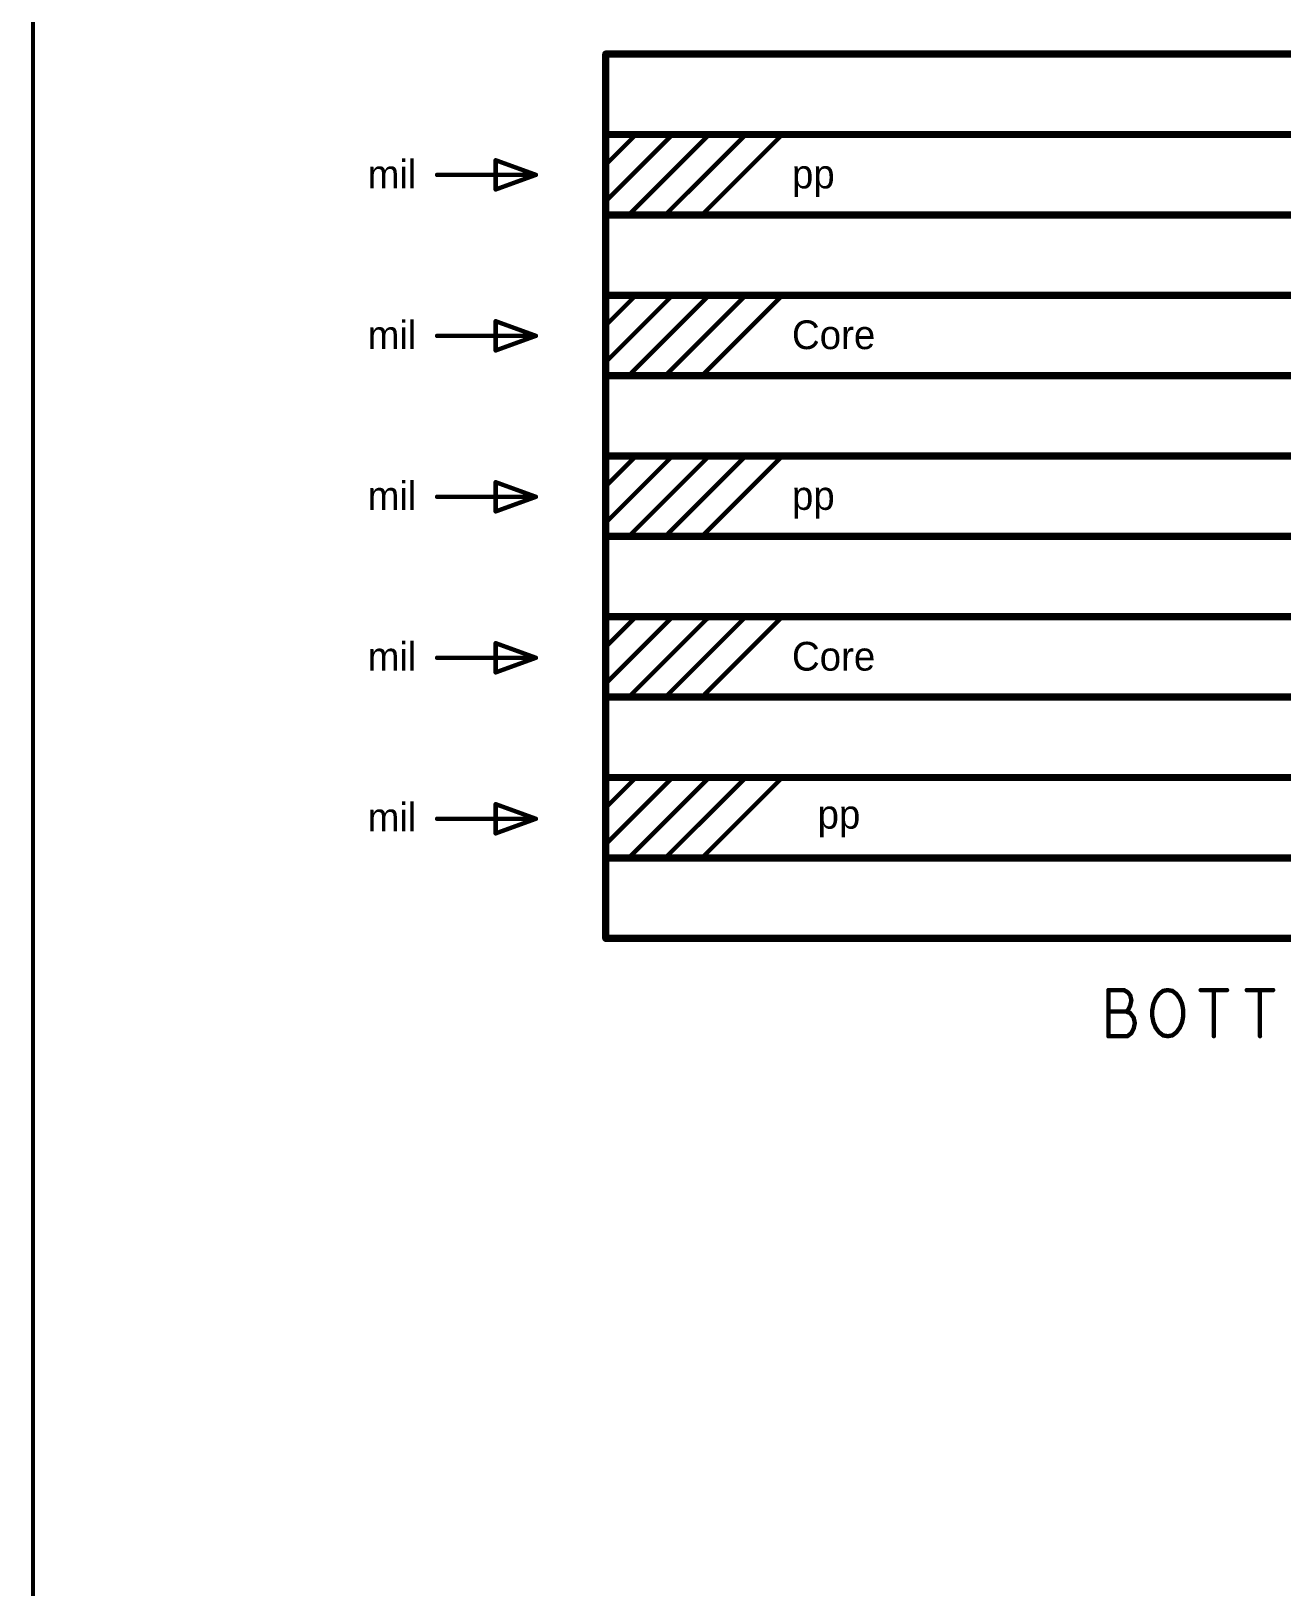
# Model space of a CAD drawing. Extents: x -2963 to -2452, y -1056 to -650.
# Drawn here: x -2625.8 to -2582.4, y -850 to -796 of the extents above; entities that cross this region are included whole.
import ezdxf

# ---------------------------------------------------------------- set-up
doc = ezdxf.new("R2010")
doc.units = 0
doc.header["$MEASUREMENT"] = 0
doc.layers.add('DRILLDRAWING', color=1, linetype='CONTINUOUS')

msp = doc.modelspace()

# ---------------------------------------------------------------- linework, layer by layer
at = {"layer": 'DRILLDRAWING'}
for points, const_width in [([(-2625.691, -990.247), (-2625.691, -737.035)], 0.13), ([(-2605.813, -796.838), (-2552.803, -796.838)], 0.254), ([(-2605.813, -827.528), (-2605.813, -796.838)], 0.254), ([(-2605.813, -799.628), (-2552.803, -799.628)], 0.254), ([(-2605.813, -800.675), (-2604.797, -799.659)], 0.152), ([(-2605.813, -801.945), (-2603.527, -799.659)], 0.152), ([(-2604.924, -802.326), (-2602.257, -799.659)], 0.152), ([(-2603.654, -802.326), (-2600.987, -799.659)], 0.152), ([(-2602.384, -802.326), (-2599.717, -799.659)], 0.152), ([(-2609.635, -800.521), (-2608.238, -801.029)], 0.152), ([(-2609.635, -801.537), (-2609.635, -800.521)], 0.152), ([(-2611.667, -801.029), (-2608.238, -801.029)], 0.152), ([(-2609.635, -801.537), (-2608.238, -801.029)], 0.152), ([(-2605.813, -802.418), (-2552.803, -802.418)], 0.254), ([(-2605.813, -805.208), (-2552.803, -805.208)], 0.254), ([(-2605.813, -806.255), (-2604.797, -805.239)], 0.152), ([(-2605.813, -807.525), (-2603.527, -805.239)], 0.152), ([(-2604.924, -807.906), (-2602.257, -805.239)], 0.152), ([(-2603.654, -807.906), (-2600.987, -805.239)], 0.152), ([(-2602.384, -807.906), (-2599.717, -805.239)], 0.152), ([(-2609.635, -806.109), (-2608.238, -806.617)], 0.152), ([(-2609.635, -807.125), (-2609.635, -806.109)], 0.152), ([(-2611.667, -806.617), (-2608.238, -806.617)], 0.152), ([(-2609.635, -807.125), (-2608.238, -806.617)], 0.152), ([(-2605.813, -807.998), (-2552.803, -807.998)], 0.254), ([(-2605.813, -810.788), (-2552.803, -810.788)], 0.254), ([(-2605.813, -811.835), (-2604.797, -810.819)], 0.152), ([(-2605.813, -813.105), (-2603.527, -810.819)], 0.152), ([(-2604.924, -813.486), (-2602.257, -810.819)], 0.152), ([(-2603.654, -813.486), (-2600.987, -810.819)], 0.152), ([(-2602.384, -813.486), (-2599.717, -810.819)], 0.152), ([(-2609.635, -811.697), (-2608.238, -812.205)], 0.152), ([(-2609.635, -812.713), (-2609.635, -811.697)], 0.152), ([(-2611.667, -812.205), (-2608.238, -812.205)], 0.152), ([(-2609.635, -812.713), (-2608.238, -812.205)], 0.152), ([(-2605.813, -813.578), (-2552.803, -813.578)], 0.254), ([(-2605.813, -816.368), (-2552.803, -816.368)], 0.254), ([(-2605.813, -817.415), (-2604.797, -816.399)], 0.152), ([(-2605.813, -818.685), (-2603.527, -816.399)], 0.152), ([(-2604.924, -819.066), (-2602.257, -816.399)], 0.152), ([(-2603.654, -819.066), (-2600.987, -816.399)], 0.152), ([(-2602.384, -819.066), (-2599.717, -816.399)], 0.152), ([(-2609.635, -817.285), (-2608.238, -817.793)], 0.152), ([(-2609.635, -818.301), (-2609.635, -817.285)], 0.152), ([(-2611.667, -817.793), (-2608.238, -817.793)], 0.152), ([(-2609.635, -818.301), (-2608.238, -817.793)], 0.152), ([(-2605.813, -819.158), (-2552.803, -819.158)], 0.254), ([(-2605.813, -821.948), (-2552.803, -821.948)], 0.254), ([(-2605.813, -822.995), (-2604.797, -821.979)], 0.152), ([(-2605.813, -824.265), (-2603.527, -821.979)], 0.152), ([(-2604.924, -824.646), (-2602.257, -821.979)], 0.152), ([(-2603.654, -824.646), (-2600.987, -821.979)], 0.152), ([(-2602.384, -824.646), (-2599.717, -821.979)], 0.152), ([(-2609.635, -822.873), (-2608.238, -823.381)], 0.152), ([(-2609.635, -823.889), (-2609.635, -822.873)], 0.152), ([(-2611.667, -823.381), (-2608.238, -823.381)], 0.152), ([(-2609.635, -823.889), (-2608.238, -823.381)], 0.152), ([(-2605.813, -824.738), (-2552.803, -824.738)], 0.254), ([(-2605.813, -827.528), (-2552.803, -827.528)], 0.254), ([(-2605.813, -827.528), (-2552.803, -827.528)], 0.254), ([(-2588.37, -829.328), (-2587.832, -829.328)], 0.152), ([(-2588.37, -830.928), (-2588.37, -829.328)], 0.152), ([(-2587.832, -829.328), (-2587.693, -829.408)], 0.152), ([(-2587.693, -829.408), (-2587.613, -829.515)], 0.152), ([(-2587.613, -829.515), (-2587.574, -829.675)], 0.152), ([(-2586.73, -829.621), (-2586.61, -829.461)], 0.152), ([(-2586.61, -829.461), (-2586.471, -829.355)], 0.152), ([(-2586.471, -829.355), (-2586.312, -829.328)], 0.152), ([(-2586.312, -829.328), (-2586.152, -829.355)], 0.152), ([(-2586.152, -829.355), (-2586.013, -829.461)], 0.152), ([(-2586.013, -829.461), (-2585.894, -829.621)], 0.152), ([(-2585.169, -829.328), (-2584.254, -829.328)], 0.152), ([(-2584.712, -830.928), (-2584.712, -829.328)], 0.152), ([(-2583.569, -829.328), (-2582.654, -829.328)], 0.152), ([(-2583.111, -830.928), (-2583.111, -829.328)], 0.152), ([(-2588.37, -830.075), (-2587.753, -830.075)], 0.152), ([(-2587.753, -830.075), (-2587.673, -829.995)], 0.152), ([(-2587.753, -830.075), (-2587.613, -830.128)], 0.152), ([(-2587.673, -829.995), (-2587.613, -829.861)], 0.152), ([(-2587.613, -829.861), (-2587.574, -829.675)], 0.152), ([(-2586.849, -830.021), (-2586.809, -829.808)], 0.152), ([(-2586.849, -830.235), (-2586.849, -830.021)], 0.152), ([(-2586.809, -829.808), (-2586.73, -829.621)], 0.152), ([(-2585.894, -829.621), (-2585.814, -829.808)], 0.152), ([(-2585.814, -829.808), (-2585.775, -830.021)], 0.152), ([(-2585.775, -830.235), (-2585.775, -830.021)], 0.152), ([(-2587.613, -830.128), (-2587.494, -830.288)], 0.152), ([(-2587.574, -830.821), (-2587.494, -830.661)], 0.152), ([(-2587.494, -830.288), (-2587.454, -830.475)], 0.152), ([(-2587.494, -830.661), (-2587.454, -830.475)], 0.152), ([(-2586.849, -830.235), (-2586.809, -830.448)], 0.152), ([(-2586.809, -830.448), (-2586.73, -830.635)], 0.152), ([(-2586.73, -830.635), (-2586.61, -830.795)], 0.152), ([(-2586.013, -830.795), (-2585.894, -830.635)], 0.152), ([(-2585.894, -830.635), (-2585.814, -830.448)], 0.152), ([(-2585.814, -830.448), (-2585.775, -830.235)], 0.152), ([(-2588.37, -830.928), (-2587.713, -830.928)], 0.152), ([(-2587.713, -830.928), (-2587.574, -830.821)], 0.152), ([(-2586.61, -830.795), (-2586.471, -830.901)], 0.152), ([(-2586.471, -830.901), (-2586.312, -830.928)], 0.152), ([(-2586.312, -830.928), (-2586.152, -830.901)], 0.152), ([(-2586.152, -830.901), (-2586.013, -830.795)], 0.152)]:
    msp.add_lwpolyline(points, dxfattribs=dict(at, const_width=const_width))
for points, const_width in [([(-2605.876, -796.838, 1), (-2605.749, -796.838, 1)], 0.127), ([(-2605.876, -796.838, 1), (-2605.749, -796.838, 1)], 0.127), ([(-2605.876, -799.628, 1), (-2605.749, -799.628, 1)], 0.127), ([(-2604.835, -799.659, 1), (-2604.759, -799.659, 1)], 0.0762), ([(-2603.565, -799.659, 1), (-2603.489, -799.659, 1)], 0.0762), ([(-2602.295, -799.659, 1), (-2602.219, -799.659, 1)], 0.0762), ([(-2601.025, -799.659, 1), (-2600.949, -799.659, 1)], 0.0762), ([(-2599.755, -799.659, 1), (-2599.679, -799.659, 1)], 0.0762), ([(-2609.674, -800.521, 1), (-2609.597, -800.521, 1)], 0.0762), ([(-2609.674, -800.521, 1), (-2609.597, -800.521, 1)], 0.0762), ([(-2605.851, -800.675, 1), (-2605.775, -800.675, 1)], 0.0762), ([(-2611.706, -801.029, 1), (-2611.629, -801.029, 1)], 0.0762), ([(-2608.277, -801.029, 1), (-2608.2, -801.029, 1)], 0.0762), ([(-2608.277, -801.029, 1), (-2608.2, -801.029, 1)], 0.0762), ([(-2608.277, -801.029, 1), (-2608.2, -801.029, 1)], 0.0762), ([(-2609.674, -801.537, 1), (-2609.597, -801.537, 1)], 0.0762), ([(-2609.674, -801.537, 1), (-2609.597, -801.537, 1)], 0.0762), ([(-2605.851, -801.945, 1), (-2605.775, -801.945, 1)], 0.0762), ([(-2605.876, -802.418, 1), (-2605.749, -802.418, 1)], 0.127), ([(-2604.962, -802.326, 1), (-2604.886, -802.326, 1)], 0.0762), ([(-2603.692, -802.326, 1), (-2603.616, -802.326, 1)], 0.0762), ([(-2602.422, -802.326, 1), (-2602.346, -802.326, 1)], 0.0762), ([(-2605.876, -805.208, 1), (-2605.749, -805.208, 1)], 0.127), ([(-2604.835, -805.239, 1), (-2604.759, -805.239, 1)], 0.0762), ([(-2603.565, -805.239, 1), (-2603.489, -805.239, 1)], 0.0762), ([(-2602.295, -805.239, 1), (-2602.219, -805.239, 1)], 0.0762), ([(-2601.025, -805.239, 1), (-2600.949, -805.239, 1)], 0.0762), ([(-2599.755, -805.239, 1), (-2599.679, -805.239, 1)], 0.0762), ([(-2609.674, -806.109, 1), (-2609.597, -806.109, 1)], 0.0762), ([(-2609.674, -806.109, 1), (-2609.597, -806.109, 1)], 0.0762), ([(-2605.851, -806.255, 1), (-2605.775, -806.255, 1)], 0.0762), ([(-2611.706, -806.617, 1), (-2611.629, -806.617, 1)], 0.0762), ([(-2608.277, -806.617, 1), (-2608.2, -806.617, 1)], 0.0762), ([(-2608.277, -806.617, 1), (-2608.2, -806.617, 1)], 0.0762), ([(-2608.277, -806.617, 1), (-2608.2, -806.617, 1)], 0.0762), ([(-2609.674, -807.125, 1), (-2609.597, -807.125, 1)], 0.0762), ([(-2609.674, -807.125, 1), (-2609.597, -807.125, 1)], 0.0762), ([(-2605.876, -807.998, 1), (-2605.749, -807.998, 1)], 0.127), ([(-2605.851, -807.525, 1), (-2605.775, -807.525, 1)], 0.0762), ([(-2604.962, -807.906, 1), (-2604.886, -807.906, 1)], 0.0762), ([(-2603.692, -807.906, 1), (-2603.616, -807.906, 1)], 0.0762), ([(-2602.422, -807.906, 1), (-2602.346, -807.906, 1)], 0.0762), ([(-2605.876, -810.788, 1), (-2605.749, -810.788, 1)], 0.127), ([(-2604.835, -810.819, 1), (-2604.759, -810.819, 1)], 0.0762), ([(-2603.565, -810.819, 1), (-2603.489, -810.819, 1)], 0.0762), ([(-2602.295, -810.819, 1), (-2602.219, -810.819, 1)], 0.0762), ([(-2601.025, -810.819, 1), (-2600.949, -810.819, 1)], 0.0762), ([(-2599.755, -810.819, 1), (-2599.679, -810.819, 1)], 0.0762), ([(-2609.674, -811.697, 1), (-2609.597, -811.697, 1)], 0.0762), ([(-2609.674, -811.697, 1), (-2609.597, -811.697, 1)], 0.0762), ([(-2611.706, -812.205, 1), (-2611.629, -812.205, 1)], 0.0762), ([(-2608.277, -812.205, 1), (-2608.2, -812.205, 1)], 0.0762), ([(-2608.277, -812.205, 1), (-2608.2, -812.205, 1)], 0.0762), ([(-2608.277, -812.205, 1), (-2608.2, -812.205, 1)], 0.0762), ([(-2605.851, -811.835, 1), (-2605.775, -811.835, 1)], 0.0762), ([(-2609.674, -812.713, 1), (-2609.597, -812.713, 1)], 0.0762), ([(-2609.674, -812.713, 1), (-2609.597, -812.713, 1)], 0.0762), ([(-2605.851, -813.105, 1), (-2605.775, -813.105, 1)], 0.0762), ([(-2605.876, -813.578, 1), (-2605.749, -813.578, 1)], 0.127), ([(-2604.962, -813.486, 1), (-2604.886, -813.486, 1)], 0.0762), ([(-2603.692, -813.486, 1), (-2603.616, -813.486, 1)], 0.0762), ([(-2602.422, -813.486, 1), (-2602.346, -813.486, 1)], 0.0762), ([(-2605.876, -816.368, 1), (-2605.749, -816.368, 1)], 0.127), ([(-2604.835, -816.399, 1), (-2604.759, -816.399, 1)], 0.0762), ([(-2603.565, -816.399, 1), (-2603.489, -816.399, 1)], 0.0762), ([(-2602.295, -816.399, 1), (-2602.219, -816.399, 1)], 0.0762), ([(-2601.025, -816.399, 1), (-2600.949, -816.399, 1)], 0.0762), ([(-2599.755, -816.399, 1), (-2599.679, -816.399, 1)], 0.0762), ([(-2609.674, -817.285, 1), (-2609.597, -817.285, 1)], 0.0762), ([(-2609.674, -817.285, 1), (-2609.597, -817.285, 1)], 0.0762), ([(-2605.851, -817.415, 1), (-2605.775, -817.415, 1)], 0.0762), ([(-2611.706, -817.793, 1), (-2611.629, -817.793, 1)], 0.0762), ([(-2608.277, -817.793, 1), (-2608.2, -817.793, 1)], 0.0762), ([(-2608.277, -817.793, 1), (-2608.2, -817.793, 1)], 0.0762), ([(-2608.277, -817.793, 1), (-2608.2, -817.793, 1)], 0.0762), ([(-2609.674, -818.301, 1), (-2609.597, -818.301, 1)], 0.0762), ([(-2609.674, -818.301, 1), (-2609.597, -818.301, 1)], 0.0762), ([(-2605.851, -818.685, 1), (-2605.775, -818.685, 1)], 0.0762), ([(-2605.876, -819.158, 1), (-2605.749, -819.158, 1)], 0.127), ([(-2604.962, -819.066, 1), (-2604.886, -819.066, 1)], 0.0762), ([(-2603.692, -819.066, 1), (-2603.616, -819.066, 1)], 0.0762), ([(-2602.422, -819.066, 1), (-2602.346, -819.066, 1)], 0.0762), ([(-2605.876, -821.948, 1), (-2605.749, -821.948, 1)], 0.127), ([(-2604.835, -821.979, 1), (-2604.759, -821.979, 1)], 0.0762), ([(-2603.565, -821.979, 1), (-2603.489, -821.979, 1)], 0.0762), ([(-2602.295, -821.979, 1), (-2602.219, -821.979, 1)], 0.0762), ([(-2601.025, -821.979, 1), (-2600.949, -821.979, 1)], 0.0762), ([(-2599.755, -821.979, 1), (-2599.679, -821.979, 1)], 0.0762), ([(-2609.674, -822.873, 1), (-2609.597, -822.873, 1)], 0.0762), ([(-2609.674, -822.873, 1), (-2609.597, -822.873, 1)], 0.0762), ([(-2605.851, -822.995, 1), (-2605.775, -822.995, 1)], 0.0762), ([(-2611.706, -823.381, 1), (-2611.629, -823.381, 1)], 0.0762), ([(-2608.277, -823.381, 1), (-2608.2, -823.381, 1)], 0.0762), ([(-2608.277, -823.381, 1), (-2608.2, -823.381, 1)], 0.0762), ([(-2608.277, -823.381, 1), (-2608.2, -823.381, 1)], 0.0762), ([(-2609.674, -823.889, 1), (-2609.597, -823.889, 1)], 0.0762), ([(-2609.674, -823.889, 1), (-2609.597, -823.889, 1)], 0.0762), ([(-2605.876, -824.738, 1), (-2605.749, -824.738, 1)], 0.127), ([(-2605.851, -824.265, 1), (-2605.775, -824.265, 1)], 0.0762), ([(-2604.962, -824.646, 1), (-2604.886, -824.646, 1)], 0.0762), ([(-2603.692, -824.646, 1), (-2603.616, -824.646, 1)], 0.0762), ([(-2602.422, -824.646, 1), (-2602.346, -824.646, 1)], 0.0762), ([(-2605.876, -827.528, 1), (-2605.749, -827.528, 1)], 0.127), ([(-2605.876, -827.528, 1), (-2605.749, -827.528, 1)], 0.127), ([(-2605.876, -827.528, 1), (-2605.749, -827.528, 1)], 0.127), ([(-2588.408, -829.328, 1), (-2588.332, -829.328, 1)], 0.0762), ([(-2588.408, -829.328, 1), (-2588.332, -829.328, 1)], 0.0762), ([(-2587.871, -829.328, 1), (-2587.794, -829.328, 1)], 0.0762), ([(-2587.871, -829.328, 1), (-2587.794, -829.328, 1)], 0.0762), ([(-2587.731, -829.408, 1), (-2587.655, -829.408, 1)], 0.0762), ([(-2587.731, -829.408, 1), (-2587.655, -829.408, 1)], 0.0762), ([(-2587.652, -829.515, 1), (-2587.575, -829.515, 1)], 0.0762), ([(-2587.652, -829.515, 1), (-2587.575, -829.515, 1)], 0.0762), ([(-2586.648, -829.461, 1), (-2586.572, -829.461, 1)], 0.0762), ([(-2586.648, -829.461, 1), (-2586.572, -829.461, 1)], 0.0762), ([(-2586.509, -829.355, 1), (-2586.433, -829.355, 1)], 0.0762), ([(-2586.509, -829.355, 1), (-2586.433, -829.355, 1)], 0.0762), ([(-2586.35, -829.328, 1), (-2586.274, -829.328, 1)], 0.0762), ([(-2586.35, -829.328, 1), (-2586.274, -829.328, 1)], 0.0762), ([(-2586.191, -829.355, 1), (-2586.114, -829.355, 1)], 0.0762), ([(-2586.191, -829.355, 1), (-2586.114, -829.355, 1)], 0.0762), ([(-2586.051, -829.461, 1), (-2585.975, -829.461, 1)], 0.0762), ([(-2586.051, -829.461, 1), (-2585.975, -829.461, 1)], 0.0762), ([(-2585.207, -829.328, 1), (-2585.131, -829.328, 1)], 0.0762), ([(-2584.75, -829.328, 1), (-2584.673, -829.328, 1)], 0.0762), ([(-2584.292, -829.328, 1), (-2584.216, -829.328, 1)], 0.0762), ([(-2583.607, -829.328, 1), (-2583.531, -829.328, 1)], 0.0762), ([(-2583.149, -829.328, 1), (-2583.073, -829.328, 1)], 0.0762), ([(-2582.692, -829.328, 1), (-2582.616, -829.328, 1)], 0.0762), ([(-2588.408, -830.075, 1), (-2588.332, -830.075, 1)], 0.0762), ([(-2587.791, -830.075, 1), (-2587.715, -830.075, 1)], 0.0762), ([(-2587.791, -830.075, 1), (-2587.715, -830.075, 1)], 0.0762), ([(-2587.791, -830.075, 1), (-2587.715, -830.075, 1)], 0.0762), ([(-2587.711, -829.995, 1), (-2587.635, -829.995, 1)], 0.0762), ([(-2587.711, -829.995, 1), (-2587.635, -829.995, 1)], 0.0762), ([(-2587.652, -829.861, 1), (-2587.575, -829.861, 1)], 0.0762), ([(-2587.652, -829.861, 1), (-2587.575, -829.861, 1)], 0.0762), ([(-2587.612, -829.675, 1), (-2587.536, -829.675, 1)], 0.0762), ([(-2587.612, -829.675, 1), (-2587.536, -829.675, 1)], 0.0762), ([(-2586.887, -830.021, 1), (-2586.811, -830.021, 1)], 0.0762), ([(-2586.887, -830.021, 1), (-2586.811, -830.021, 1)], 0.0762), ([(-2586.847, -829.808, 1), (-2586.771, -829.808, 1)], 0.0762), ([(-2586.847, -829.808, 1), (-2586.771, -829.808, 1)], 0.0762), ([(-2586.768, -829.621, 1), (-2586.691, -829.621, 1)], 0.0762), ([(-2586.768, -829.621, 1), (-2586.691, -829.621, 1)], 0.0762), ([(-2585.932, -829.621, 1), (-2585.856, -829.621, 1)], 0.0762), ([(-2585.932, -829.621, 1), (-2585.856, -829.621, 1)], 0.0762), ([(-2585.853, -829.808, 1), (-2585.776, -829.808, 1)], 0.0762), ([(-2585.853, -829.808, 1), (-2585.776, -829.808, 1)], 0.0762), ([(-2585.813, -830.021, 1), (-2585.736, -830.021, 1)], 0.0762), ([(-2585.813, -830.021, 1), (-2585.736, -830.021, 1)], 0.0762), ([(-2587.652, -830.128, 1), (-2587.575, -830.128, 1)], 0.0762), ([(-2587.652, -830.128, 1), (-2587.575, -830.128, 1)], 0.0762), ([(-2587.532, -830.288, 1), (-2587.456, -830.288, 1)], 0.0762), ([(-2587.532, -830.288, 1), (-2587.456, -830.288, 1)], 0.0762), ([(-2587.532, -830.661, 1), (-2587.456, -830.661, 1)], 0.0762), ([(-2587.532, -830.661, 1), (-2587.456, -830.661, 1)], 0.0762), ([(-2587.492, -830.475, 1), (-2587.416, -830.475, 1)], 0.0762), ([(-2587.492, -830.475, 1), (-2587.416, -830.475, 1)], 0.0762), ([(-2586.887, -830.235, 1), (-2586.811, -830.235, 1)], 0.0762), ([(-2586.887, -830.235, 1), (-2586.811, -830.235, 1)], 0.0762), ([(-2586.847, -830.448, 1), (-2586.771, -830.448, 1)], 0.0762), ([(-2586.847, -830.448, 1), (-2586.771, -830.448, 1)], 0.0762), ([(-2586.768, -830.635, 1), (-2586.691, -830.635, 1)], 0.0762), ([(-2586.768, -830.635, 1), (-2586.691, -830.635, 1)], 0.0762), ([(-2585.932, -830.635, 1), (-2585.856, -830.635, 1)], 0.0762), ([(-2585.932, -830.635, 1), (-2585.856, -830.635, 1)], 0.0762), ([(-2585.853, -830.448, 1), (-2585.776, -830.448, 1)], 0.0762), ([(-2585.853, -830.448, 1), (-2585.776, -830.448, 1)], 0.0762), ([(-2585.813, -830.235, 1), (-2585.736, -830.235, 1)], 0.0762), ([(-2585.813, -830.235, 1), (-2585.736, -830.235, 1)], 0.0762), ([(-2588.408, -830.928, 1), (-2588.332, -830.928, 1)], 0.0762), ([(-2588.408, -830.928, 1), (-2588.332, -830.928, 1)], 0.0762), ([(-2587.751, -830.928, 1), (-2587.675, -830.928, 1)], 0.0762), ([(-2587.751, -830.928, 1), (-2587.675, -830.928, 1)], 0.0762), ([(-2587.612, -830.821, 1), (-2587.536, -830.821, 1)], 0.0762), ([(-2587.612, -830.821, 1), (-2587.536, -830.821, 1)], 0.0762), ([(-2586.648, -830.795, 1), (-2586.572, -830.795, 1)], 0.0762), ([(-2586.648, -830.795, 1), (-2586.572, -830.795, 1)], 0.0762), ([(-2586.509, -830.901, 1), (-2586.433, -830.901, 1)], 0.0762), ([(-2586.509, -830.901, 1), (-2586.433, -830.901, 1)], 0.0762), ([(-2586.35, -830.928, 1), (-2586.274, -830.928, 1)], 0.0762), ([(-2586.35, -830.928, 1), (-2586.274, -830.928, 1)], 0.0762), ([(-2586.191, -830.901, 1), (-2586.114, -830.901, 1)], 0.0762), ([(-2586.191, -830.901, 1), (-2586.114, -830.901, 1)], 0.0762), ([(-2586.051, -830.795, 1), (-2585.975, -830.795, 1)], 0.0762), ([(-2586.051, -830.795, 1), (-2585.975, -830.795, 1)], 0.0762), ([(-2584.75, -830.928, 1), (-2584.673, -830.928, 1)], 0.0762), ([(-2583.149, -830.928, 1), (-2583.073, -830.928, 1)], 0.0762)]:
    msp.add_lwpolyline(points, format="xyb", close=True, dxfattribs=dict(at, const_width=const_width))

# ---------------------------------------------------------------- texts
for s, height, p in [('mil', 0.9844, (-2614.073, -801.498)), ('pp', 0.9975, (-2599.353, -801.498)), ('mil', 0.9844, (-2614.073, -807.078)), ('Core ', 0.9975, (-2599.353, -807.078)), ('mil', 0.9844, (-2614.073, -812.658)), ('pp', 0.9975, (-2599.353, -812.658)), ('mil', 0.9844, (-2614.073, -818.238)), ('Core ', 0.9975, (-2599.353, -818.238)), ('mil', 0.9844, (-2614.073, -823.818)), ('pp', 0.9975, (-2598.464, -823.723))]:
    msp.add_text(s, height=height, dxfattribs=at).set_placement(p)

doc.saveas('drawing.dxf')
